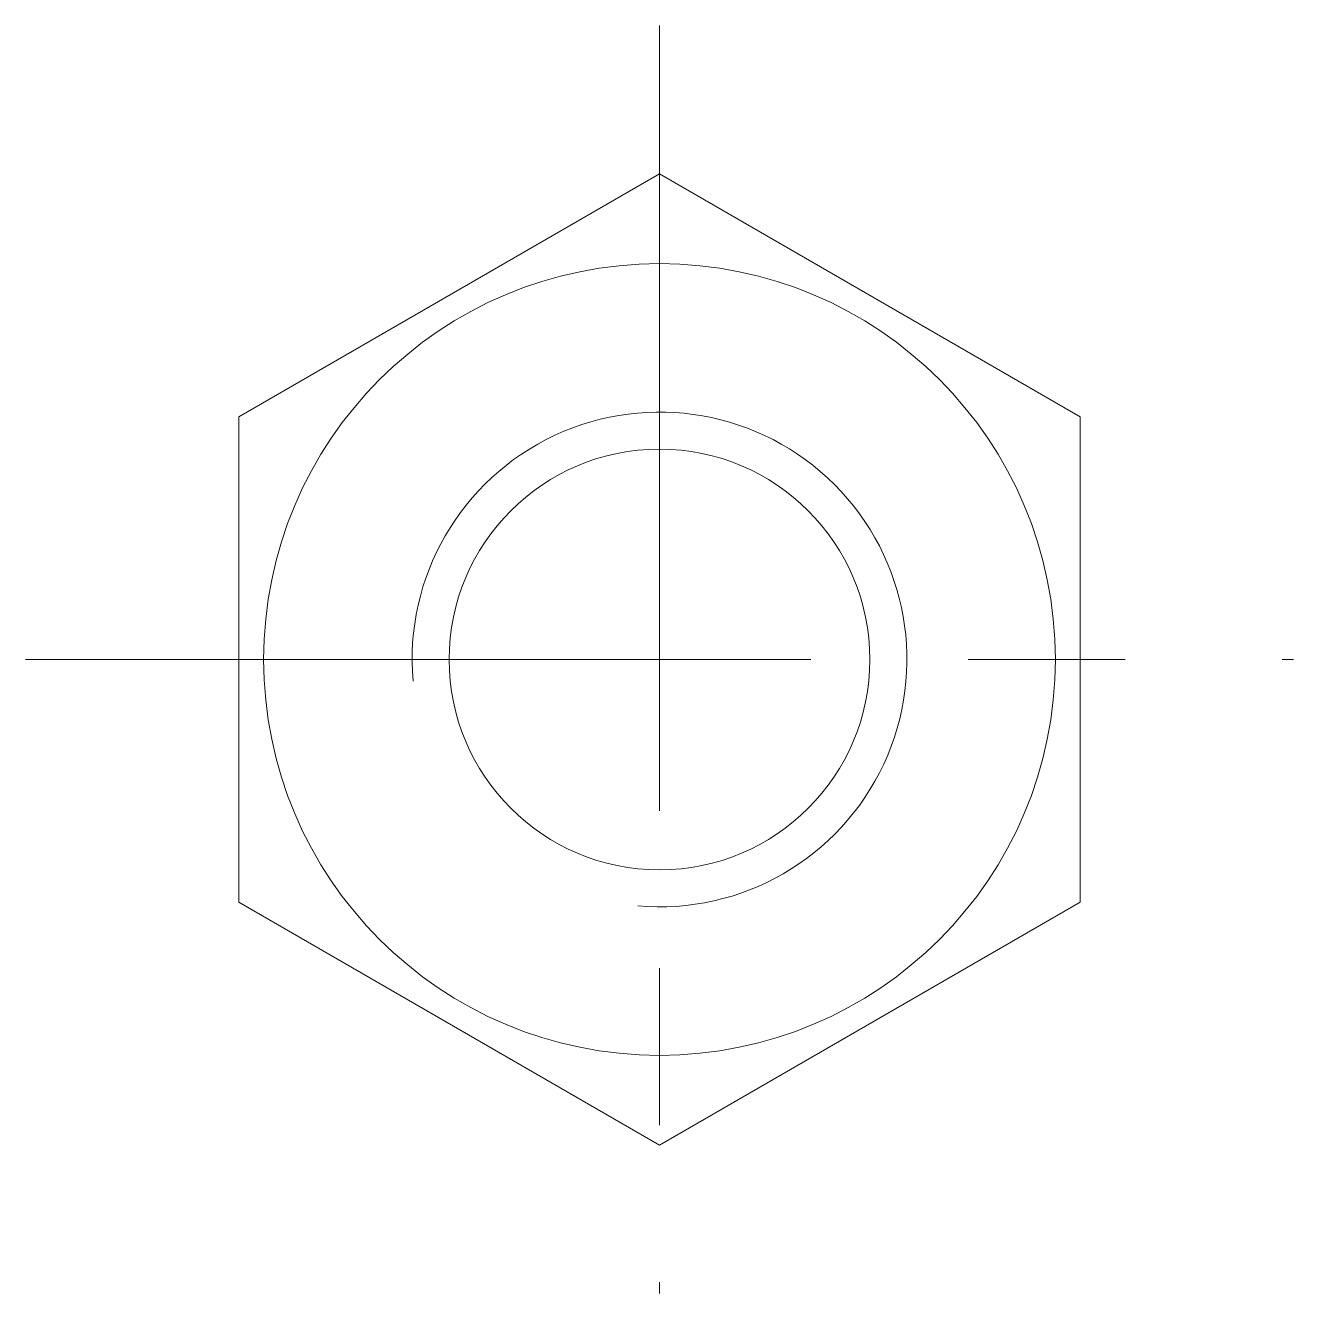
# Model space of a CAD drawing. Header units: millimetres. Extents: x -12.8 to 12.8, y -12.8 to 12.8.
import ezdxf

# ---------------------------------------------------------------- set-up
doc = ezdxf.new("R2010")
doc.units = ezdxf.units.MM
doc.header["$LTSCALE"] = 0.5
doc.linetypes.add('CENTER', pattern=[50.8, 31.75, -6.35, 6.35, -6.35])
doc.layers.get('0').update_dxf_attribs({"color": 9, "lineweight": 15})

msp = doc.modelspace()

# ---------------------------------------------------------------- linework, layer by layer
at = {"color": 1, "linetype": 'CENTER'}
for p, q in [((0, 12.815), (0, -12.815)), ((-12.815, 0), (12.815, 0))]:
    msp.add_line(p, q, dxfattribs=at)
at = {"ltscale": 0.5}
msp.add_lwpolyline([(-8.5, -4.907), (0, -9.815), (8.5, -4.907), (8.5, 4.907), (0, 9.815), (-8.5, 4.907)], close=True, dxfattribs=at)
for radius in [8, 4.25]:
    msp.add_circle((0, 0), radius, dxfattribs=at)
at = {"color": 5, "ltscale": 0.5}
msp.add_arc((0, 0), 5, 265, 185, dxfattribs=at)

doc.saveas('drawing.dxf')
